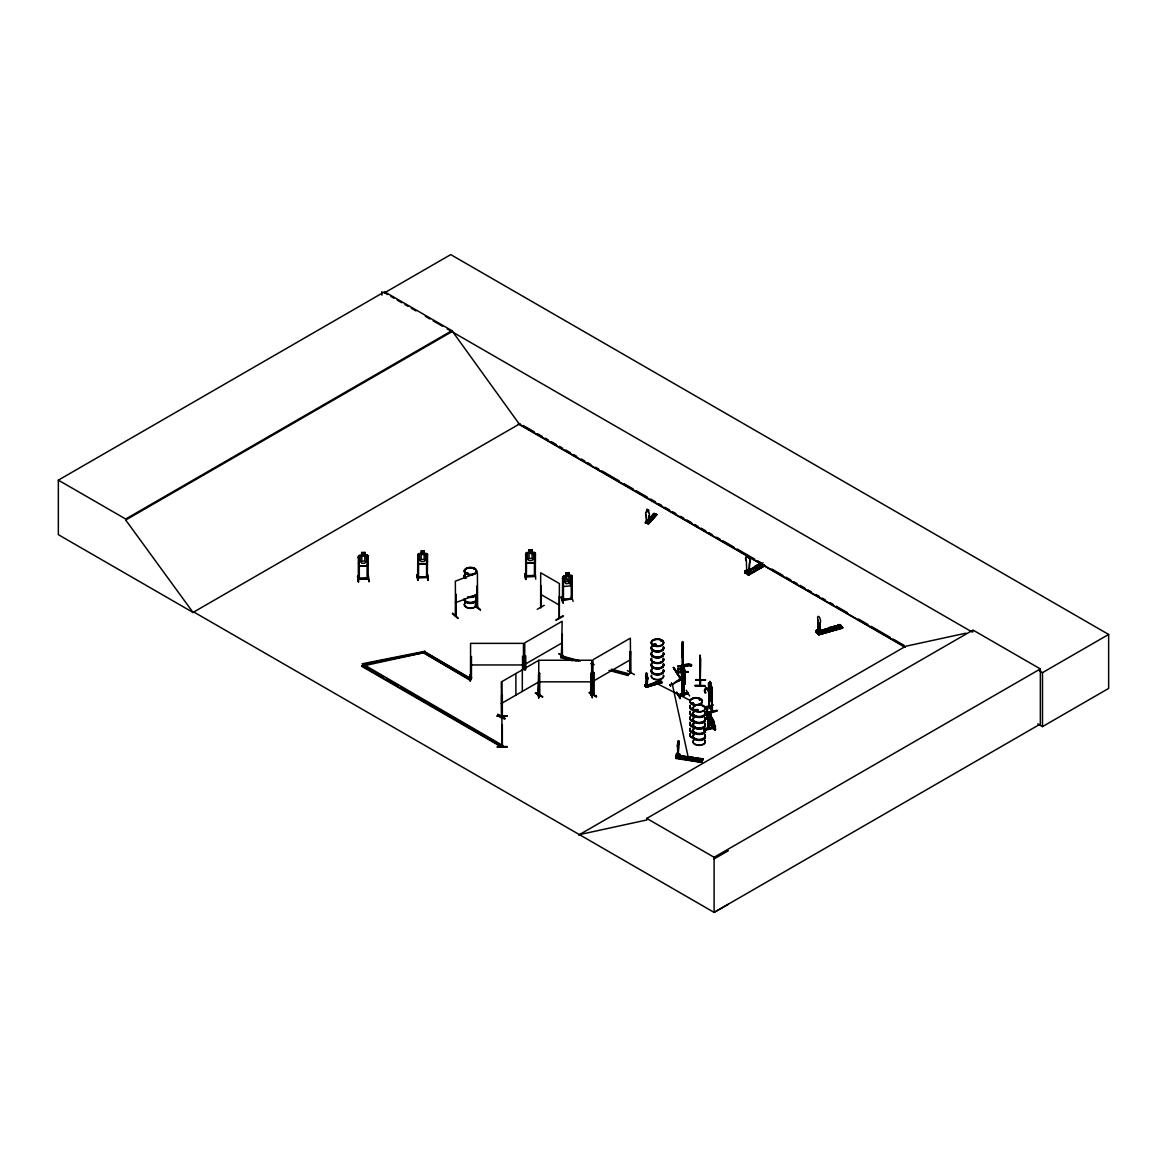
<?xml version="1.0" encoding="UTF-8"?>
<svg xmlns="http://www.w3.org/2000/svg" width="1167" height="1167" viewBox="0 0 1167 1167"><rect width="100%" height="100%" fill="white"/><g stroke="black" fill="none" stroke-linecap="round" stroke-linejoin="round"><path stroke-width="1.5" d="M699.981 668.064L700.171 662.958M678.756 755.224C676.845 760.913 679.559 745.436 678.961 742.708M682.418 654.789C681.747 639.662 683.351 666.999 682.885 656.102M695.051 685.277L704.956 685.569M704.926 686.269L695.021 685.977L704.926 686.211M682.826 658.1L682.987 656.014M820.124 622.697L819.628 632.791L820.124 622.697A3.311 1.196 74.1 0 0 820.124 618.875A3.311 1.196 74.1 0 0 818.052 616.453A3.311 1.196 74.1 0 0 818.052 620.275L818.344 631.026L820.882 633.652L820.722 632.047L818.271 632.747L818.621 634.863L842.691 627.992L840.298 624.637C833.267 624.126 844.689 632.062 837.862 625.337M647.525 679.398L647.408 679.427A2.203 0.861 72.6 0 0 647.189 676.364L647.306 676.335A2.203 0.861 72.6 0 1 647.525 679.398L647.189 686.138L645.395 684.46L645.395 686.036M682.228 648.385C683.249 640.683 682.126 661.295 682.462 655.81L682.564 659.195M679.734 755.56L679.734 754.159L677.093 753.751L676.452 754.684M677.298 744.882L677.721 747.04L677.298 746.282M677.473 745.669L678.333 741.133M682.622 653.885L682.564 653.053L682.462 654.599L682.301 650.442M749.039 572.822L749.52 562.698A3.311 1.911 60 0 0 749.52 558.876A3.311 1.911 60 0 0 746.369 556.892A3.311 1.911 60 0 0 746.369 560.7L746.705 571.48L749.039 572.822L749.666 562.611A3.311 1.911 60 0 0 749.666 558.803A3.311 1.911 60 0 0 746.224 556.98A3.311 1.911 60 0 0 746.224 560.787L746.369 560.7M646.678 509.643L646.649 511.817A2.203 1.59 43 0 0 646.182 514.589L646.591 521.664L648.589 522.189L648.925 515.449A2.203 1.59 43 0 0 648.531 512.488L648.56 510.227M648.589 522.189L648.925 515.449M708.85 715.327L708.209 713.883M708.661 714.919L709.04 729.01L708.34 714.481L709.244 715.473L708.209 715.692L708.209 714.788M707.99 728.675L708.588 714.481M682.432 649.333L682.695 654.133L682.797 652.951M817.148 630.545L818.826 630.851M817.177 630.982L818.621 630.763M817.498 631.23L818.534 630.836M818.505 630.151L818.227 630.939M682.432 651.434L682.52 650.252L682.783 655.066M646.139 673.301L646.255 675.212A2.203 0.861 72.6 0 0 646.037 677.808L645.92 677.852A2.203 0.861 72.6 0 1 646.139 675.255L646.401 672.79L647.16 674.176M645.511 685.175C648.152 684.445 643.732 684.489 647.306 686.094M645.876 685.219L646.591 684.883M680.317 677.371C677.196 675.751 686.502 682.914 681.791 680.463L682.039 694.38L681.936 680.361M683.074 696.101L683.629 682.024L683.147 682.607M682.855 695.605L683.862 695.882M711.593 723.015L714.146 727.931L713.139 724.123L714.146 723.482L712.891 723.132L711.593 719.28L712.658 723.292L711.622 723.015M680.449 669.274L682.287 670.485L678.129 672.892L678.085 668.166L679.909 669.362L680.638 668.428A9.234 7.221 -38.7 0 1 690.893 664.811L691.841 665.175L690.28 665.919A7.906 6.185 -38.7 0 0 680.886 669.829L680.449 669.274A7.906 6.185 -38.7 0 1 685.248 665.598M678.129 672.892L678.085 668.166M695.605 679.938L705.539 679.938L695.634 679.588M699.806 685.233L700.083 655.256L700.171 658.013M699.908 665.657L700.083 663.906M700.725 658.582L700.258 680.697M700.317 667.291L699.792 671.725L700.215 667.276M700.01 659.793L699.835 685.817L700.273 656.977M700.711 680.667L700.288 685.7M676.524 754.203C675.518 762.985 677.56 749.9 676.379 754.276M677.867 754.83L677.531 754.334M679.88 677.546L674.745 669.858M680.915 679.209L685.102 683.979L684.693 670.135L683.95 683.847M684.693 670.135L684.198 684.387M746.792 571.728L747.216 570.867L747.347 573.464L746.822 570.007L744.896 571.115L745.159 573.012M746.822 570.007L746.472 571.582L747.318 570.619M746.647 571.538L749.185 572.734M707.625 707.742C707.581 704.883 703.424 708.734 706.502 708.734M646.649 511.817L646.941 509.323M646.81 521.795L647.466 520.949L647.262 521.78M647.656 521.138L646.956 521.853L647.627 521.357M647.364 521.007L646.868 521.839L647.466 521.022M707.231 711.345C708.398 715.984 728.762 706.341 707.785 712.745M652.163 517.185L651.259 517.608L652.193 517.842M652.368 517.958L652.499 517.127M684.387 679.763L684.766 677.764M709.317 699.412L709.39 706.633L709.025 705.276M708.675 706.254L712.089 711.505L712.045 688.267L710.966 685.583L710.82 693.606C708.311 691.433 708.661 678.596 710.922 682.958L710.82 685.642M711.943 688.282L711.593 697.487L712.045 695.357M712.395 711.345L711.651 710.98L712.06 689.303L712.41 711.432L709.084 706.166M711.71 710.12L712.453 710.572L711.71 710.338M676.16 757.514L675.708 758.448L701.688 762.416L702.009 761.395L675.912 757.412L677.093 753.751M702.694 760.184L703.015 758.886L700.39 758.477L699.106 761.511L700.39 758.477M452.417 613.696L457.902 618.466M452.621 613.229L458.106 617.97M537.243 609.276L544.26 605.337M681.309 678.902L681.878 676.816M671.463 683.133C672.265 687.246 672.98 682.184 679.063 679.778L679.53 680.536L682.141 679.179L682.622 663.556L682.622 666.211M683.818 680.638L681.761 677.939L684.737 681.484M677.531 743.189L678.552 740.739M501.927 694.715L501.912 716.888L502.379 716.305M501.868 746.413L501.985 681.63M466.421 573.478L466.712 573.318M468.127 573.449L466.362 573.026L467.369 573.42M473.642 569.146L474.4 568.971M653.666 644.432C654.95 644.082 653.462 646.168 654.031 644.272M661.353 640.537L660.58 640.946L661.645 640.873M692.673 703.92L691.943 703.482M693.504 703.964L692.979 702.986L691.9 703.438M695.021 710.12L695.547 709.74M695.722 710.411L696.553 710.076L695.372 709.915M696.743 710.397L696.057 709.711L696.743 710.12M700.01 699.85L699.369 699.369M702.87 706.502L702.797 705.977M690.601 758.608C691.856 755.837 693.942 760.607 690.922 758.827M702.534 706.02L702.986 706.166M757.514 566.199C761.205 565.922 755.574 568.519 757.252 566.039M758.9 566.593L757.806 567.454L756.697 566.593M678.333 694.89L687.684 692.935M710.674 713.956L710.834 715.371L709.988 712.804L710.834 715.371M713.431 704.985L704.153 707.085M712.964 727.362L703.511 729.127M655.416 682.943L655.504 683.614M675.999 757.864L701.819 762.124M701.746 762.109L675.81 757.908L675.912 756.289L700.944 759.965M497.769 714.394C514.209 721.658 497.813 718.682 497.813 714.321M497.769 714.685L504.815 718.755M596.527 696.13L589.116 692.731L596.191 696.728M645.701 684.737L646.037 677.808M747.347 573.464L746.107 572.953L746.282 570.488L747.77 570.473L746.763 571.742M747.741 571.071L747.303 571.144M361.639 666.269L425.474 652.324L363.01 664.811L361.639 666.269L501.868 747.23L502.379 745.625M677.852 754.232L677.239 754.772M358.386 579.138L368.174 579.095L368.174 555.871L367.036 554.967L359.465 555.171L358.429 556.221L359.436 565.951L367.065 565.747L368.189 563.077M417.786 561.692L418.793 564.303L426.422 564.099L427.53 561.429M525.69 560.714L526.696 563.325L534.326 563.121L535.434 560.452M705.072 732.54L703.861 729.317M676.816 692.221C687.786 710.82 669.027 681.192 680.201 697.56M676.802 692.556L680.098 697.983M675.912 756.289L678.552 756.697L678.552 757.821M677.823 754.816L677.079 754.261M678.45 756.916L678.45 758.317L679.734 754.159M691.024 757.018L689.741 760.067L692.367 760.198L693.65 757.427L691.024 757.295M695.999 757.791L694.715 760.84L697.341 760.972L698.625 758.2L695.999 758.069M703.015 758.886L701.732 761.92L699.106 761.234M563.296 602.391L561.531 596.745M561.444 597.139L563.282 602.726M561.458 596.789L563.34 602.828M562.8 602.872L561.035 597.198M714.364 727.566L714 728.296L711.958 724.999L711.082 719.776L714 723.161L715.604 729.448L714.364 727.566C714.904 734.641 713.737 714.802 714.467 725.057L715.604 726.793M357.963 576.294L358.444 581.677M416.823 574.747L417.844 580.466L417.378 574.31M417.771 580.057L417.246 574.704M524.742 573.741L525.748 579.488L525.208 573.668M525.675 579.386L525.252 573.333M470.432 680.624L470.345 675.241M538.118 692.206L538.731 697.924L538.6 692.089M538.6 691.783L538.731 697.924M707.523 712.03C704.649 708.821 713.095 723.248 712.745 719.528L707.187 710.659L706.75 711.578M707.231 717.982L715.415 730.367L711.943 724.94M712.745 720.258L706.808 710.703L707.129 718.741M565.849 572.997L569.044 572.661L565.82 572.939L565.849 575.652L562.625 576.877L562.465 600.115L562.421 599.094L563.544 599.43M562.406 599.911L572.151 598.861M572.093 598.306L571.071 598.19L572.151 598.073M571.174 598.19L571.261 598.904M538.352 694.803L539.592 694.394M539.796 694.598C539.271 692.439 537.156 696.859 539.023 695.211L538.687 673.49L537.987 695.488L539.008 695.182M562.45 656.146L562.144 634.381L561.473 656.583L560.671 657.605L572.734 660.814M630.676 673.038L629.903 673.417L630.37 651.274L630.049 673.403L630.676 672.177L629.903 672.63M691.112 666.24L691.404 664.621L690.441 664.256A9.234 7.221 -38.7 0 0 680.201 667.874L679.471 668.822M467.486 573.333L467.617 572.793M756.741 566.651L757.514 565.98M692.352 703.584L693.125 703.293M700.215 699.573L699.369 699.806M699.675 699.733L699.471 699.85M695.372 710.251L696.174 710.061M690.631 758.448L692.25 758.054M654.249 683.016L655.518 683.191M560.671 657.605L561.473 655.912L580.437 660.96M608.955 670.427L627.934 675.46L628.736 673.782L611.493 669.202M627.934 675.46L628.736 673.782M682.68 695.649L682.812 682.053L682.928 696.086M417.596 576.731L418.515 576.965M417.596 577.519L427.501 577.242M426.611 577.213L427.501 576.454M501.533 695.226L501.533 716.815C499.928 716.421 503.502 714.758 501.518 716.071M832.407 629.101C830.933 625.483 830.218 631.668 832.479 628.24M681.44 665.54L684.475 669.158M711.695 697.458L708.982 693.3L708.602 690.164L708.602 683.031L709.872 683.979L709.872 681.324L710.863 682.958M538.687 694.175L539.796 695.153L539.694 673.374L538.789 673.374L539.694 673.374M590.677 694.38C593.449 694.555 589.364 693.431 590.896 695.226L590.779 673.374L591.684 673.563L590.779 673.374M538.687 694.963L539.796 695.153L538.585 695.109L538.789 660.245L591.684 660.245L591.581 695.226L591.757 694.146M646.182 514.589L646.649 521.591M648.531 512.488L648.458 509.979L646.868 509.395M646.299 523.152L654.599 513.757L645.541 522.685L646.401 520.818L647.452 523.079L647.349 521.226M645.322 522.845L654.031 513.392L656.948 514.487L648.648 523.881L645.307 522.831L646.343 523.137M654.031 513.392L645.701 522.962L654.789 514.049M648.225 523.327L649.1 521.649L649.319 522.656M656.16 514.443L647.67 523.575L656.613 514.589M648.05 523.677L656.408 514.414M648.487 523.691L656.788 514.662M562.742 584.025L562.742 576.95L563.69 575.9L571.115 575.098L572.253 575.929L572.253 583.062L571.144 585.819L563.617 586.534L562.625 583.996L563.705 586.49M563.267 598.977L563.501 600.042L563.384 578.219L562.509 578.307L563.384 578.219M572.253 575.929L572.209 599.065L562.684 600.115M540.642 607.526L540.686 572.764L559.387 583.558L559.299 617.941M708.602 683.031L708.938 706.706L709.376 705.743M712.395 710.557L709.346 706.093M682.053 677.268L681.338 676.875L682.068 679.121M685.044 681.995L684.358 682.097M417.655 577.738L417.786 554.5L421.039 553.537M417.786 554.573L418.865 553.61L426.393 553.391L427.53 554.296L424.277 553.435M526.711 552.545L525.69 553.596L525.733 576.79L535.317 576.469L535.434 553.246L534.282 552.341L526.711 552.545L525.792 553.625L525.792 560.7L526.769 563.238L534.326 563.121M707.144 718.507L707.377 711.914M561.677 655.956L562.45 655.285L561.677 655.737M561.546 656.277L561.823 655.723M537.987 694.701L538.716 694.409M593.667 693.256L592.88 693.65L593.901 694.263L592.894 694.496L592.967 659.749L630.37 638.159L630.574 673.067L630.603 651.405M593.799 694.292L593.843 672.63L592.967 672.863L593.843 672.63M629.655 673.271L630.428 672.819L629.728 673.14M477.23 586.228L476.982 607.628L480.527 609.874L475.013 605.046M678.348 740.709L679.179 741.979M359.319 578.584L358.459 578.336M359.348 579.138L359.144 578.292L368.159 578.103M367.255 578.103L367.211 579.138M358.473 578.599L368.174 578.307M417.698 576.717L418.72 577.125M427.53 576.658L417.655 576.95M427.53 577.446L417.83 577.738M525.602 576.527L535.303 576.221M526.507 554.923L525.602 554.938L526.507 554.923L526.419 576.775C527.557 574.879 524.391 575.739 525.661 576.746M534.413 576.294L534.413 554.704L535.317 554.879L534.413 554.704M535.288 575.696L534.53 575.725M535.42 576.469L535.201 575.419L526.463 575.696M654.95 645.03L653.928 645.395M654.862 645.249L654.176 644.388M465.414 570.765L464.831 578.409L464.743 571.247M816.827 632.806L816.244 630.37L818.694 629.684M817.848 634.002L842.093 626.971L842.545 627.656L818.009 633.841M818.417 634.483L816.244 631.785L816.798 632.806M816.069 631.945L840.298 624.637M840.896 625.935L840.123 625.045M842.399 627.686L840.298 624.914L816.054 631.916M654.147 683.235L655.591 683.147M470.476 678.071L471.57 678.26L470.505 678.304L470.578 643.367L523.458 643.367L523.458 668.808M471.439 677.502L470.476 677.487M471.439 678.29L471.468 656.481L470.578 656.685M591.654 694.394L590.881 694.146M591.581 695.182L590.677 695.167M661.952 682.403L645.993 687.071L662.287 682.724L660.566 680.521L645.045 686.108M645.015 686.05L661.003 681.382L645.059 686.108M646.299 687.407C645.643 686.006 648.706 684.898 648.021 686.823M662.156 682.374L646.197 687.305M707.465 719.266L707.187 710.805M709.346 706.575L709.011 684.533M830.568 628.386L832.319 628.327M676.612 672.455L673.374 667.436L674.934 670.15M674.409 669.231L674.118 668.633M675.853 671.288L676.597 672.717M677.604 674.234L679.384 676.816M681.003 679.471L681.951 680.974M681.499 665.423L681.601 679.442L672.236 684.445L671.477 683.147M673.374 667.436L684.285 684.387L685.087 683.862L681.791 678.727M747.755 574.339L748.66 575.039L764.75 565.747M764.473 565.266L747.916 574.602L750.323 572.034L750.323 573.435M679.53 680.536L678.888 679.515L680.988 678.275L681.688 679.252M678.888 679.515L679.427 680.346L680.988 678.275M525.369 655.606L525.369 669.479M561.677 656.525L562.377 634.527M559.197 653.768L566.243 657.78M562.377 656.117L561.517 656.335L562.144 621.267L524.742 642.857L524.742 669.843M538.352 695.59L538.935 673.636M535.361 693.096L542.801 696.889L535.741 692.877M627.423 670.646L634.44 674.643M592.967 694.365L593.843 694.219L593.201 694.642L593.215 672.994M596.162 696.801C591.946 691.768 583.121 689.799 596.541 696.582M541.24 585.922L541.284 607.526M556.046 620.246L563.238 616.278M556.076 619.837L563.048 615.738M677.691 672.338L681.834 669.931M193.897 612.048L193.138 612.5L58.35 534.676L58.35 480.148L384.585 291.794L451.935 330.669L519.286 424.088L904.892 646.722M384.585 291.794L384.585 292.8L450.739 254.61L1108.65 634.454L1108.65 688.428L1042.496 726.618L1037.769 723.876M58.35 480.148L125.7 519.023L451.935 330.669M728.383 904.25L714.102 912.39L193.81 612.004L193.036 612.442L125.7 520.03L451.935 331.676M193.036 612.442L520.044 423.65M422.95 652.411L424.321 651.624L471.06 678.625L469.703 680.084L422.95 652.411L469.703 679.398L471.06 678.625M524.742 664.446L562.144 642.857M538.687 660.376L501.299 681.966L501.65 716.786M501.299 703.555L538.687 681.966M744.896 571.115L747.099 570.167M746.399 571.494L747.113 571.319M755.093 566.36C765.435 571.028 750.016 566.87 757.018 565.251L760.519 567.556L757.018 565.251M758.725 564.259C769.082 568.927 753.663 564.77 760.651 563.15L764.166 565.455M746.34 571.699L760.942 563.253M749.302 570.182L760.986 563.442M761.22 563.734L745.377 573.157M763.087 562.815L745.29 573.099L760.446 564.974M745.173 571.276L745.173 572.399L748.135 574.106L748.135 572.982L750.323 572.034M747.449 574.324L763.787 564.872M758.594 568.387L760.519 567.264M762.241 566.287L764.166 565.178M748.149 574.747L764.502 565.455M748.587 574.995L764.662 565.718M592.967 681.338L630.37 659.749M501.868 747.23L503.24 745.771L501.868 746.559L361.639 665.598M578.657 835.076L905.665 646.27L965.911 633.17M579.415 834.624L646.766 819.978L646.766 818.417L973.001 630.063L1040.351 668.939L1040.351 724.036L714.102 912.39L714.102 857.293L1040.351 668.939M973.001 631.624L972.242 632.076L447.238 328.963M1039.374 670.835L1042.496 672.644L1108.65 634.454M361.682 555.171L361.682 552.458L361.799 555.259L360.165 556.192L360.165 561.152L361.799 563.238L364.833 563.15L366.453 560.977L366.453 556.017L364.833 555.186L364.935 552.37L364.935 555.084M714.102 858.868L728.383 850.728M714.467 729.404C709.609 728.5 706.866 706.414 714.102 721.819L711.17 717.005M709.011 728.952L709.244 715.24L707.829 714.86M683.147 696.101L683.731 681.995M466.508 572.909L467.529 572.88M653.71 644.87L654.658 644.87M683.191 682.666L683.964 682.374M455.713 594.178L455.582 616.118L455.903 594.339M832.217 628.998L830.656 628.94M593.595 694.088L593.595 672.498M455.334 602.785L477.405 594.382M502.335 716.917L502.321 694.759M645.263 686.313L644.84 684.708L646.445 684.198M646.08 684.766L645.876 686.546L645.905 684.985M818.052 620.275L818.169 631.084L819.628 632.791M816.244 630.37L818.855 629.874M817.761 631.07L818.286 630.413M829.168 627.817C835.995 634.542 824.588 626.606 831.604 627.117L833.807 629.684M833.778 626.504C840.619 633.229 829.197 625.293 836.228 625.804L838.417 628.371M816.346 632.266L840.721 625.424M816.477 632.412L840.751 625.6M817.892 633.112L817.221 629.976L817.892 633.112L817.002 630.034L817.002 632.397M819.613 633.564L842.501 627.204M842.516 627.481L818.461 634.527M842.662 627.992L818.578 634.863M540.963 607.686L540.934 585.732M684.198 683.599L684.621 682.039M683.643 665.321L683.629 676.014L682.009 671.375M684.489 669.099L684.518 679.865L681.893 675.722M709.069 682.622L711.578 686.809M711.695 686.736L712.089 688.282M707.61 712.045L717.092 710.776M707.596 712.453L716.932 710.455M709.988 714.044L711.082 715.313M712.745 719.528L712.424 720.331M703.672 729.01L712.993 727.041L703.643 729.331M704.066 729.608L713.402 727.712M704.066 730.061L713.373 727.639M704.255 730.352L713.562 728.368M678.187 694.715L687.538 692.746M678.742 695.167L688.092 693.3M678.931 695.897L688.253 693.898M689.639 695.984L686.225 690.237M711.082 724.984L710.017 722.402L710.09 716.159M383.491 677.312L363.01 665.482L362.383 663.76L424.846 651.274L425.474 652.324M367.736 663.367L387.356 659.443M390.93 658.728L410.565 654.804M414.139 654.089L423.052 652.295M359.319 579.372L359.246 557.549L358.357 557.563L359.246 557.549M367.97 578.365L367.97 579.153M418.486 576.644L418.515 577.753L418.603 555.9L417.698 555.915L418.603 555.9M427.399 576.454L426.422 576.906M645.847 684.781L646.416 684.577M455.597 616.088L455.334 581.195L477.405 572.793L477.624 607.744M571.174 577.373L572.107 577.475L571.174 577.373L571.349 599.182M562.684 599.357L571.349 598.394M569.044 575.316L572.136 575.973M558.876 653.885L565.966 657.896M535.449 692.979L542.465 696.976M467.442 573.843L466.567 573.581M692.658 703.117L693.752 703.438M696.115 710.761L695.021 710.397M682.783 661.047C681.528 647.977 682.928 662.287 682.432 656.394M682.593 662.783L682.418 660.887M682.447 666.517L682.52 641.617L682.71 643.498M682.447 643.353L682.228 655.46M682.943 666.197L682.403 643.002M683.279 649.99L683.279 669.785M677.662 666.474L687.553 666.138M681.528 671.842L678.217 671.871L678.246 672.644L681.543 672.513L681.761 675.781L684.518 679.865M684.825 671.667L688.122 671.638L684.854 672.425M678.231 672.352L681.528 672.236M684.825 672.104L688.151 672.309M572.02 598.073L572.02 598.861M361.682 552.458L364.935 552.429M528.943 552.545L528.928 549.832L532.181 549.803L532.181 552.399M367.167 557.33L368.072 557.505L367.167 557.33L367.08 579.124M426.509 555.682L427.414 555.857L426.509 555.682L426.626 577.49M418.865 564.157L426.349 564.011M427.414 574.427L428.304 580.189L427.355 574.076M368.48 576.119L368.947 581.837L368.028 576.06M535.186 573.055L535.741 579.153M368.072 579.095L358.298 579.386L358.429 556.221M522.568 656.481L523.458 656.671L522.568 656.481L522.568 670.544M471.57 677.706L470.534 677.239L470.607 678.29M591.757 692.191L592.369 697.924L591.815 691.783M591.581 694.934L590.794 695.167L591.684 695.153M497.2 715.852L507.12 715.809L497.2 716.305M497.2 715.984L507.105 716.115M502.321 724.765L502.364 746.369M497.2 746.544L507.12 746.544M470.578 664.957L523.458 664.957M538.789 681.834L591.684 681.834M708.238 729.142L708.369 715.59M682.841 680.303L682.301 680.959M699.835 662.593L700.375 657.079M695.62 679.792L705.51 680.128M534.428 575.754L525.558 575.973M757.806 566.185L758.871 566.651M654.424 644.33L653.593 644.797M692.6 703.993L692.191 703.847M744.911 572.72L748.674 575.025M358.4 579.372L358.371 578.569M714.919 730.017L711.534 724.97M678.727 744.4L678.873 740.855M676.991 753.955L679.632 754.363M678.786 755.603L703.015 759.163M676.831 755.691L703.117 759.265L676.991 755.078L675.883 758.112M678.538 756.143L702.87 759.805M678.479 756.435L700.973 759.921M712.089 710.718L711.972 711.403M571.407 596.074L573.143 601.326M691.141 758.929L692.76 758.214M590.794 663.702L594.236 664.621M568.373 658.421L578.715 661.164M613.215 670.325L621.836 672.615M625.279 673.534L628.736 674.453M560.671 656.933L576.192 661.047M610.677 670.208L627.934 674.789M645.541 521.737L645.774 522.568M648.225 522.583L647.889 523.502M427.749 580.203L427.282 574.033M700.273 685.262L700.2 655.256M690.674 665.686L689.843 665.365A7.906 6.185 -38.7 0 0 687.144 665.161M678.523 668.706L679.909 669.362M680.886 669.829L682.287 670.485M654.847 682.505L690.193 700.463M707.114 719.222L712.745 727.464L706.808 717.909M384.585 292.8L387.721 294.609M390.857 296.418L393.994 298.227M397.116 300.036L401.813 302.749M404.949 304.558L408.085 306.367M411.222 308.176L415.919 310.889M425.313 316.315L430.01 319.029M433.147 320.837L442.541 326.249M523.195 425.459L534.209 431.819M537.36 433.643L542.086 436.37M545.222 438.179L548.373 440.003M551.524 441.812L556.251 444.539M559.401 446.363L562.538 448.186M565.689 449.995L570.415 452.723M573.566 454.547L576.702 456.355M581.429 459.083L584.579 460.907M587.73 462.715L590.867 464.539M595.593 467.267L598.744 469.076M601.895 470.899L619.21 480.892M623.922 483.619L633.375 489.075M636.511 490.884L647.539 497.244M650.675 499.068L655.402 501.795M658.553 503.604L661.704 505.428M664.854 507.251L669.566 509.964M672.717 511.788L675.868 513.611M680.58 516.325L683.731 518.148M686.882 519.971L691.608 522.699M694.759 524.508L697.895 526.332M701.046 528.14L705.772 530.868M708.923 532.692L712.06 534.501M716.786 537.228L719.937 539.052M723.088 540.861L734.101 547.221M737.252 549.044L754.568 559.037M757.704 560.86L760.855 562.669M771.868 569.029L782.897 575.404M786.033 577.213L790.759 579.941M793.91 581.764L797.061 583.573M800.212 585.396L804.924 588.124M808.075 589.933L811.225 591.757M815.937 594.484L819.088 596.293M822.239 598.117L825.39 599.926M830.116 602.653L833.253 604.477M836.403 606.286L847.417 612.66M858.445 619.021L867.883 624.462M871.034 626.285L889.925 637.182M893.061 639.005L904.089 645.366M518.25 423.942L905.125 647.306M746.107 570.59L747.186 571.203M540.686 594.353L559.387 605.148M471.06 679.296L424.321 651.624M646.766 818.417L714.102 857.293M362.383 663.76L503.24 745.771M386.642 679.136L397.67 685.496M400.821 687.319L496.938 742.81M500.089 744.634L503.24 746.442M708.238 715.561L708.369 729.083M709.988 716.173L711.184 717.092M534.238 552.502L535.332 553.348M367.036 555.025L368.189 555.944M683.731 695.488L683.468 683.614M476.18 605.936L480.323 609.83M644.84 684.708L644.972 685.583M646.007 686.502L645.526 684.416M644.84 685.642L646.416 687.319M820.722 632.047L818.271 632.747M818.855 630.997L820.722 633.17M818.271 633.871L816.419 630.574M676.306 672.25L677.823 674.657M677.779 674.293L681.805 680.521M682.52 663.571L683.716 665.336M682.739 664.461L683.424 666.386L682.753 665.35M675.853 671.288L677.443 674.03M674.482 668.355L684.241 684.329M681.309 679.632L674.497 669.027M565.368 575.696L571.13 585.746M709.959 682.082L710.63 684.022L709.959 682.958M709.988 712.804L710.834 714.131M703.876 729.769L705.597 732.453M711.184 724.897L714.102 729.594M425.474 652.995L424.846 651.274M670.194 685.219C668.414 682.476 672.046 688.282 670.179 685.408M840.867 625.935L840.298 624.914M358.429 563.34L359.524 565.864L367.065 565.747M672.411 684.65L688.793 759.921M682.287 646.299L682.695 652.003M682.549 659.866L682.695 662.623M682.52 641.617L682.622 644.768M682.535 652.397L682.695 654.147M528.928 549.832L529.045 552.633L527.426 553.566L527.426 558.526L529.045 560.612L532.079 560.525L533.698 558.351L533.698 553.391L532.079 552.56L532.079 549.832M357.525 576.352L358.488 582.114L358.021 576.396M699.821 666.59L699.908 667.772M647.291 674.132L647.189 676.364M682.797 648.006L682.812 646.153L683.001 648.954M699.733 669.654L699.894 671.74M677.531 747.011L677.896 757.062M469.936 675.255L469.995 680.974M507.12 747.216L497.2 747.259M681.718 665.394L681.761 679.311M1042.496 672.644L1042.496 726.618M750.06 571.874L750.06 572.997M710.236 712.745L710.236 713.985M698.625 758.2L697.341 760.972M693.65 757.427L692.367 760.198M687.699 693.081L678.363 695.007M683.804 682.476L683.804 695.97M682.637 641.617L682.797 666.503M682.141 680.872L682.301 694.453M676.889 753.503L676.889 755.866L676.656 753.474M660.551 682.695L658.976 681.207M659.486 683.031L657.911 681.543M656.467 683.979L654.891 682.491M654.877 684.475L653.287 682.987M649.1 521.649L649.1 522.408M646.635 520.89L646.635 522.728M646.299 686.254L646.299 686.998M569.029 572.603L568.942 575.419L570.532 576.133L570.532 581.093L568.942 583.383L565.951 583.69L564.347 581.735L564.347 576.775L565.951 575.725L565.937 573.012M559.299 596.352L559.27 618.277M525.617 655.737L525.617 669.61M524.99 656.117L524.99 669.975M522.32 669.829L522.32 691.418M515.887 673.534L515.887 695.124M477.04 586.067L476.997 607.671M427.53 554.223L427.326 577.505L427.297 576.396M417.888 554.529L417.888 561.677M381.945 291.59L381.945 295.163M125.7 519.023L125.7 520.03M663.512 653.126A6.273 3.618 0 0 1 656.642 657.663A6.273 3.618 0 0 1 652.032 652.265M663.44 658.276A6.2 3.574 0 0 1 657.459 662.768A6.2 3.574 0 0 1 651.478 658.276M663.512 647.174A6.273 3.618 0 0 1 656.642 651.697A6.273 3.618 0 0 1 652.032 646.299M653.024 645.555A6.273 3.618 0 0 1 655.839 644.607M663.44 647.539A6.185 3.574 0 0 1 657.459 652.032A6.185 3.574 0 0 1 651.478 647.539M653.082 645.934A6.185 3.574 0 0 1 655.854 645.001M663.512 652.82A6.273 3.618 0 0 1 656.642 657.357A6.273 3.618 0 0 1 652.032 651.945M663.512 646.868A6.273 3.618 0 0 1 656.642 651.39A6.273 3.618 0 0 1 652.032 645.993M653.024 645.249A6.273 3.618 0 0 1 655.839 644.301M663.425 646.533A6.171 3.559 0 0 1 657.459 651.026A6.171 3.559 0 0 1 651.492 646.533M653.097 644.943A6.171 3.559 0 0 1 655.869 644.024M663.425 653.491A6.171 3.559 0 0 1 657.459 657.984A6.171 3.559 0 0 1 651.492 653.491M663.44 652.499A6.185 3.574 0 0 1 657.459 656.992A6.185 3.574 0 0 1 651.478 652.499M663.44 658.509A6.185 3.574 0 0 1 657.459 663.002A6.185 3.574 0 0 1 651.478 658.509M663.512 670.106A6.273 3.618 0 0 1 656.642 674.643A6.273 3.618 0 0 1 652.032 669.245M663.41 659.049A6.156 3.559 0 0 1 657.459 663.512A6.156 3.559 0 0 1 651.507 659.049M663.44 658.728A6.2 3.574 0 0 1 657.459 663.235A6.2 3.574 0 0 1 651.478 658.728M663.512 664.154A6.273 3.618 0 0 1 656.642 668.676A6.273 3.618 0 0 1 652.032 663.279M663.512 669.8A6.273 3.618 0 0 1 656.642 674.336A6.273 3.618 0 0 1 652.032 668.924M663.512 663.848A6.273 3.618 0 0 1 656.642 668.37A6.273 3.618 0 0 1 652.032 662.973M663.44 664.519A6.185 3.574 0 0 1 657.459 669.012A6.185 3.574 0 0 1 651.478 664.519M663.425 663.512A6.171 3.559 0 0 1 657.459 668.005A6.171 3.559 0 0 1 651.492 663.512M663.425 670.471A6.171 3.559 0 0 1 657.459 674.964A6.171 3.559 0 0 1 651.492 670.471M663.44 669.464A6.185 3.574 0 0 1 657.459 673.972A6.185 3.574 0 0 1 651.478 669.464M465.035 578.365A6.273 3.618 0 0 1 465.035 574.747M464.495 577.825A6.185 3.574 0 0 1 465.108 575.112M465.035 578.059A6.273 3.618 0 0 1 465.035 574.441M466.1 578.424A6.171 3.559 0 0 1 465.122 574.12M475.8 602.712A6.141 3.545 0 0 1 470.476 608.036A6.141 3.545 0 0 1 465.152 602.712M475.83 603.033A6.2 3.574 0 0 1 470.476 608.401A6.2 3.574 0 0 1 465.108 603.033M475.83 598.058A6.185 3.574 0 0 1 471.278 603.383A6.185 3.574 0 0 1 464.495 598.919M475.903 597.679A6.273 3.618 0 0 1 472.095 602.989A6.273 3.618 0 0 1 464.203 599.488M475.903 597.373A6.273 3.618 0 0 1 472.095 602.683A6.273 3.618 0 0 1 464.203 599.182M475.83 597.052A6.185 3.574 0 0 1 472.066 602.289A6.185 3.574 0 0 1 464.291 598.831M476.428 594.805A6.171 3.559 0 0 1 467.383 596.964M476.53 594.163A6.273 3.618 0 0 1 470.476 596.848M475.83 594.674A6.185 3.574 0 0 1 470.476 596.454M476.53 594.47A6.273 3.618 0 0 1 468.842 597.037M704.591 717.749A6.273 3.618 0 0 1 699.15 723.175A6.273 3.618 0 0 1 693.723 717.749M704.518 718.113A6.185 3.574 0 0 1 699.15 723.467A6.185 3.574 0 0 1 693.796 718.113M704.489 722.767A6.156 3.559 0 0 1 699.15 728.091A6.156 3.559 0 0 1 693.825 722.767M704.518 722.898A6.2 3.574 0 0 1 699.15 728.266A6.2 3.574 0 0 1 693.796 722.898M704.518 723.102A6.2 3.574 0 0 1 699.15 728.471A6.2 3.574 0 0 1 693.796 723.102M704.591 711.782A6.273 3.618 0 0 1 699.15 717.224A6.273 3.618 0 0 1 693.723 711.782M694.715 711.039A6.273 3.618 0 0 1 697.53 710.105M704.518 717.122A6.185 3.574 0 0 1 699.15 722.475A6.185 3.574 0 0 1 693.796 717.122M704.503 712.162A6.171 3.559 0 0 1 699.15 717.501A6.171 3.559 0 0 1 693.811 712.162M694.788 711.418A6.171 3.559 0 0 1 697.56 710.499A6.273 3.618 0 0 1 690.047 705.889M704.591 717.442A6.273 3.618 0 0 1 699.15 722.869A6.273 3.618 0 0 1 693.723 717.442M704.591 711.476A6.273 3.618 0 0 1 699.15 716.917A6.273 3.618 0 0 1 693.723 711.476M694.715 710.732A6.273 3.618 0 0 1 697.53 709.799M704.503 711.155A6.171 3.559 0 0 1 699.15 716.509A6.171 3.559 0 0 1 693.811 711.155M694.788 710.426A6.171 3.559 0 0 1 697.56 709.507M704.591 734.729A6.273 3.618 0 0 1 699.15 740.155A6.273 3.618 0 0 1 693.723 734.729M704.518 735.093A6.185 3.574 0 0 1 699.15 740.447A6.185 3.574 0 0 1 693.796 735.093M704.474 739.761A6.141 3.545 0 0 1 699.15 745.086A6.141 3.545 0 0 1 693.825 739.761M704.503 740.097A6.171 3.559 0 0 1 699.15 745.45A6.171 3.559 0 0 1 693.811 740.097M704.591 728.762A6.273 3.618 0 0 1 699.15 734.203A6.273 3.618 0 0 1 693.723 728.762M704.518 734.101A6.185 3.574 0 0 1 699.15 739.455A6.185 3.574 0 0 1 693.796 734.101M704.503 729.142A6.171 3.559 0 0 1 699.15 734.481A6.171 3.559 0 0 1 693.811 729.142M704.591 734.422A6.273 3.618 0 0 1 699.15 739.849A6.273 3.618 0 0 1 693.723 734.422M704.591 728.456A6.273 3.618 0 0 1 699.15 733.897A6.273 3.618 0 0 1 693.723 728.456M704.503 728.135A6.171 3.559 0 0 1 699.15 733.489A6.171 3.559 0 0 1 693.811 728.135M694.511 721.221A6.171 3.559 0 0 1 690.149 716.859M697.706 710.615A6.171 3.559 0 0 1 690.149 706.254M697.706 709.609A6.171 3.559 0 0 1 690.149 705.247M694.511 716.582A6.185 3.574 0 0 1 690.135 712.206M694.482 716.275A6.273 3.618 0 0 1 690.047 711.841M694.482 715.969A6.273 3.618 0 0 1 690.047 711.534M694.511 715.575A6.185 3.574 0 0 1 690.135 711.199M697.735 710.017A6.273 3.618 0 0 1 690.047 705.583M694.511 721.556A6.185 3.574 0 0 1 690.135 717.18M694.511 722.11A6.171 3.559 0 0 1 690.149 717.749M694.511 738.2A6.171 3.559 0 0 1 690.149 733.839M694.511 721.629A6.185 3.574 0 0 1 690.135 717.253M694.511 727.595A6.185 3.574 0 0 1 690.135 723.219M694.511 726.603A6.185 3.574 0 0 1 690.135 722.227M694.511 733.562A6.185 3.574 0 0 1 690.135 729.185M694.482 733.255A6.273 3.618 0 0 1 690.047 728.821M694.482 732.949A6.273 3.618 0 0 1 690.047 728.514M694.511 732.555A6.185 3.574 0 0 1 690.135 728.179M694.482 727.304A6.273 3.618 0 0 1 690.047 722.869M694.482 726.997A6.273 3.618 0 0 1 690.047 722.563M694.511 738.536A6.185 3.574 0 0 1 690.135 734.16M694.496 738.346A6.2 3.574 0 0 1 690.12 733.97M700.273 664.111L700.317 667.334L700.185 664.169M706.137 708.894C707.829 712.453 709.346 705.379 706.137 708.894M470.389 674.862L470.359 680.974L470.418 674.862M425.795 559.329L424.175 561.502L421.141 561.59L419.522 559.504L419.522 554.544L421.141 553.61L421.024 550.809L424.277 550.722L424.175 553.537L425.795 554.369L425.795 559.329M646.635 521.153L647.452 521.503L646.635 521.153M705.729 692.585L705.028 693.067L704.343 690.412L704.81 691.156A8.329 2.349 78 0 1 707.683 688.866A8.329 2.349 78 0 1 710.572 700.185L710.309 701.352L709.565 698.625L710.047 699.369A6.958 1.955 78 0 0 707.64 689.916A6.958 1.955 78 0 0 705.247 691.827L705.729 692.585M839.19 626.431L820.211 631.785L839.175 626.431M568.402 573.26L566.476 573.464L566.476 574.339L568.402 574.149L568.402 573.26M568.942 576.308L565.951 576.615L565.951 581.574L568.942 581.268L568.942 576.308M687.567 665.832L677.633 666.269L687.553 665.832M364.279 552.983L362.339 553.041L362.339 553.917L364.279 553.873L364.279 552.983M423.636 551.335L421.681 551.393L421.681 552.268L423.636 552.224L423.636 551.335M531.539 550.357L529.585 550.416L529.585 551.291L531.539 551.247L531.539 550.357M364.833 556.061L361.799 556.148L361.799 561.108L364.833 561.021L364.833 556.061M424.175 554.413L421.141 554.5L421.141 559.46L424.175 559.372L424.175 554.413M532.079 553.435L529.045 553.523L529.045 558.482L532.079 558.395L532.079 553.435M656.087 515.216L653.17 514.311L656.087 515.216M655.504 515.843L652.601 514.939L655.504 515.843M654.643 516.762L651.726 515.858L654.643 516.762M653.87 517.579L650.967 516.675L653.87 517.579M653.009 518.513L650.107 517.608L653.009 518.513M657.882 683.541L656.306 681.864L657.882 683.541M683.614 668.91L682.564 667.276L682.578 672.25L683.629 673.884L683.614 668.91M710.82 686.532L709.769 684.883L709.769 689.843L710.82 691.491L710.82 686.532M714 724.488L711.958 721.191L711.958 723.671L714 726.968L714 724.488M715.283 726.997L715.283 728.587L715.283 726.997M654.366 645.555A6.185 3.574 0 0 0 663.644 642.463A6.185 3.574 0 0 0 654.366 639.37A6.185 3.574 0 0 0 654.366 645.555M654.381 646.066A6.156 3.559 0 0 0 663.615 642.988A6.156 3.559 0 0 0 654.381 639.895A6.156 3.559 0 0 0 654.381 646.066M654.366 645.759A6.2 3.574 0 0 0 663.658 642.652A6.2 3.574 0 0 0 654.366 639.56A6.2 3.574 0 0 0 654.366 645.759M657.459 679.617A6.156 3.559 0 0 0 663.41 675.139A6.2 3.574 0 0 1 657.459 679.748A6.2 3.574 0 0 1 651.478 675.255A6.156 3.559 0 0 0 657.459 679.617M467.398 573.989A6.156 3.559 0 0 0 476.632 570.911A6.156 3.559 0 0 0 467.398 567.833A6.156 3.559 0 0 0 467.398 573.989M467.398 574.485A6.156 3.559 0 0 0 476.632 571.407A6.156 3.559 0 0 0 467.398 568.329A6.156 3.559 0 0 0 467.398 574.485M467.369 574.208A6.2 3.574 0 0 0 476.661 571.115A6.2 3.574 0 0 0 467.369 568.008A6.2 3.574 0 0 0 467.369 574.208M696.057 711.243A6.2 3.574 0 0 0 705.349 708.15A6.2 3.574 0 0 0 696.057 705.058A6.2 3.574 0 0 0 696.057 711.243M696.072 711.549A6.156 3.559 0 0 0 705.32 708.471A6.156 3.559 0 0 0 696.072 705.393A6.156 3.559 0 0 0 696.072 711.549M699.15 728.981A6.156 3.559 0 0 0 704.489 723.642A6.156 3.559 0 0 1 699.15 728.996A6.156 3.559 0 0 1 693.825 723.671A6.156 3.559 0 0 0 699.15 728.981M693.023 704.255A6.156 3.559 0 0 0 702.271 701.177A6.156 3.559 0 0 0 693.023 698.099A6.156 3.559 0 0 0 693.023 704.255M693.023 704.78A6.156 3.559 0 0 0 702.271 701.688A6.156 3.559 0 0 0 693.023 698.61A6.156 3.559 0 0 0 693.023 704.78M693.008 704.474A6.2 3.574 0 0 0 702.301 701.382A6.2 3.574 0 0 0 693.008 698.274A6.2 3.574 0 0 0 693.008 704.474"/></g></svg>
